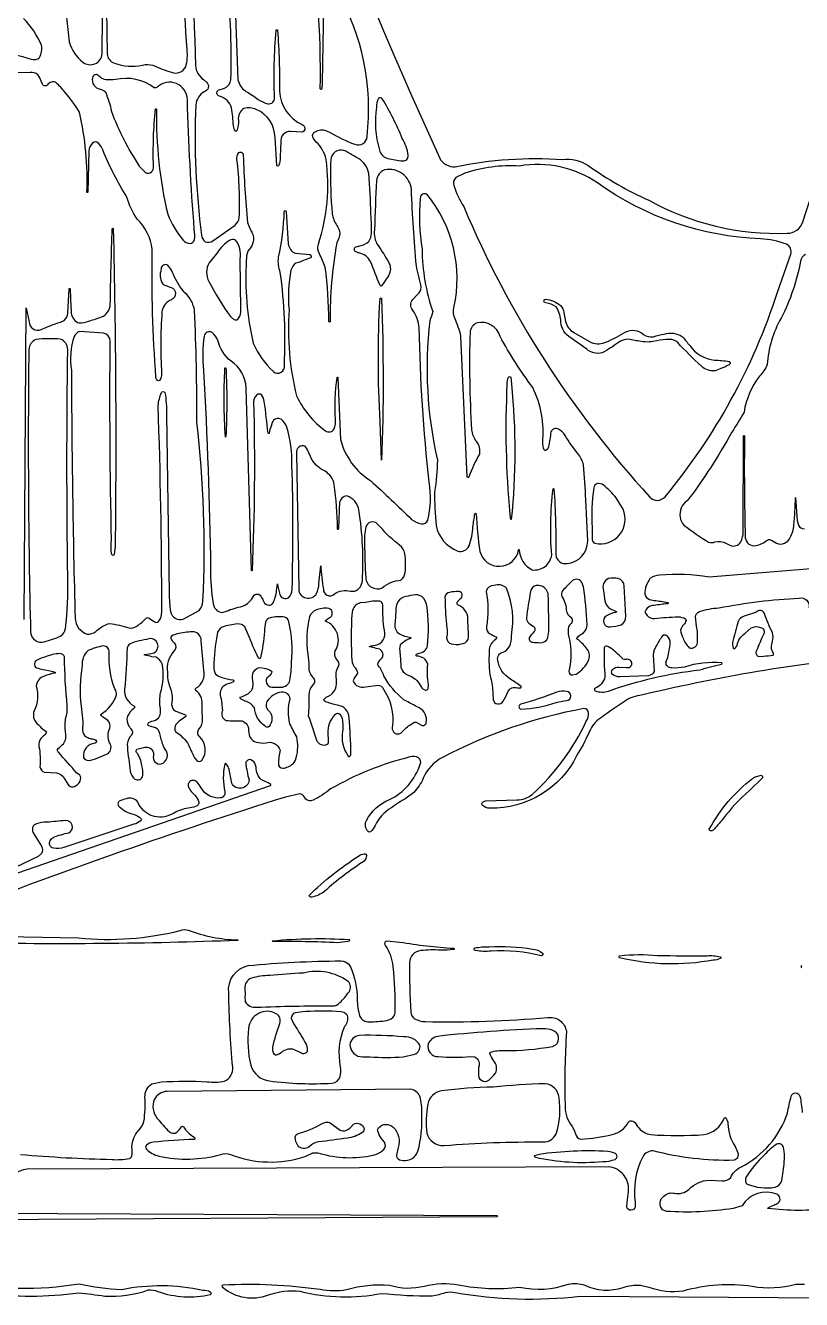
# Model space of a CAD drawing. Header units: metres. Extents: x 0.1 to 11.9, y 2.5 to 10.6.
# Drawn here: x 9.072 to 10.49, y 4.821 to 7.151 of the extents above; entities that cross this region are included whole.
import ezdxf

# ---------------------------------------------------------------- set-up
doc = ezdxf.new("R2010")
doc.units = ezdxf.units.M

msp = doc.modelspace()

# ---------------------------------------------------------------- linework, layer by layer
at = {"layer": 'Layer 1', "color": 0}
for points in [[(9.36239, 8.14779, 0.034), (9.82875, 6.90983, 0.3151), (9.85787, 6.89305, -0.0675), (10.05359, 6.9063, -0.1766), (10.10071, 6.89518, 0.05), (10.21163, 6.83157, 0.1357), (10.46415, 6.7712, 0.3246), (10.4926, 6.79242, 0.0132), (10.58581, 7.08889, 0.0673), (10.66179, 7.5156, -0.0826)], [(9.43973, 7.6247), (9.46073, 7.05192), (9.46073, 7.05192, 0.2085), (9.47508, 7.03081, -0.0368), (9.49785, 7.016, 0.0647), (9.51536, 7.00789, 0.4863), (9.5276, 7.01957, -0.0296), (9.53027, 7.1423, -0.3591), (9.53174, 7.14353, -0.3598), (9.53322, 7.1423, -0.0172), (9.53676, 7.03099, 0.2753), (9.57806, 6.96998, -0.3012), (9.58295, 6.96325, -0.3014), (9.57865, 6.95613), (9.55686, 6.95753, 0.4775), (9.53911, 6.93773, 0.0112), (9.53786, 6.90958, -0.1055), (9.53567, 6.89565, -0.3265), (9.53397, 6.89407, -0.327), (9.53194, 6.89523), (9.52842, 6.9467, 0.3036), (9.49424, 6.9975, 0.1879), (9.4715, 6.9992, 0.286), (9.46141, 6.97836, -0.1084), (9.4586, 6.95864, -0.2675), (9.45725, 6.95775, -0.2687), (9.4558, 6.95848, -0.123), (9.45252, 6.96792, 0.0244), (9.44895, 7.00051, 0.2638), (9.42702, 7.02181, -0.2831), (9.42233, 7.02668, -0.2832), (9.42457, 7.03305), (9.43591, 7.03686, 0.2997), (9.44781, 7.05194, 0.0154), (9.44714, 7.15245, -0.0319), (9.4372, 7.66342)], [(9.21749, 7.37937), (9.22179, 7.09923, 0.2996), (9.23491, 7.08232, 0.1449), (9.28604, 7.07892, -0.1002), (9.30543, 7.07884, 0.0387), (9.33923, 7.06563, 0.3865), (9.3653, 7.07575, 0.0934), (9.36775, 7.10714, -0.0166), (9.35125, 7.61037, -0.0101)], [(8.88762, 7.49013), (8.89105, 7.13081, 0.3785), (8.92664, 7.09789, 0.0188), (8.95986, 7.0985, -0.0912), (8.9795, 7.0961, 0.126), (9.01274, 7.09021, -0.2176), (9.07479, 7.09197, 0.1023), (9.09146, 7.0892, 0.2479), (9.09783, 7.09288, 0.2064), (9.10157, 7.11503, 0.0973), (9.06893, 7.16419, -0.1216)], [(9.36658, 7.45244, -0.0093), (9.383, 7.07722, 0.2067), (9.39745, 7.05219), (9.40351, 7.04747, -0.2716), (9.4064, 7.0374, -0.2717), (9.39903, 7.02996, 0.2402), (9.38343, 7.00617, 0.0432), (9.39434, 6.76765, 0.2235), (9.40098, 6.75549, 0.2409), (9.41477, 6.75734), (9.45541, 6.78615, 0.1841), (9.46315, 6.79948, 0.0405), (9.45885, 6.90585, -0.209), (9.46251, 6.91904, -0.2729), (9.46808, 6.91875, -0.2726), (9.47052, 6.91375, 0.0186), (9.47832, 6.79077, 0.0285), (9.48876, 6.76751, -0.2578), (9.47846, 6.73871, 0.0844), (9.47598, 6.72164, 0.0698), (9.48847, 6.57004, 0.0956), (9.5254, 6.51818, 0.3179), (9.53977, 6.51717, 0.3178), (9.54549, 6.53037, 0.0474), (9.53807, 6.69971, -0.1206), (9.53491, 6.72739, 0.0449), (9.54544, 6.81124, -0.3537), (9.54721, 6.81267, -0.3537), (9.54898, 6.81124), (9.55269, 6.75173, 0.27), (9.56543, 6.7346), (9.59202, 6.73239, -0.3002), (9.59443, 6.72982, -0.3002), (9.59301, 6.7266), (9.58722, 6.72391, 0.0457), (9.57389, 6.71856), (9.56674, 6.7166, 0.1784), (9.55761, 6.70394, 0.0774), (9.55411, 6.63135, 0.0777), (9.56759, 6.47401, 0.1221), (9.62054, 6.41, 0.4317), (9.63648, 6.41341, 0.1156), (9.63887, 6.43058, -0.0479), (9.64195, 6.50774, -0.347), (9.64267, 6.50831, -0.347), (9.6434, 6.50774), (9.64809, 6.3942, 0.1927), (9.70321, 6.31866, -0.009), (9.778, 6.24808, 0.123), (9.79615, 6.2396, 0.3487), (9.8074, 6.2468, 0.1049), (9.81015, 6.31591, -0.0238), (9.79201, 6.59813, 0.1334), (9.77965, 6.63099, -0.3358), (9.77987, 6.64973), (9.78955, 6.65962, 0.2138), (9.79567, 6.67219, 0.0064), (9.78667, 6.71166, -0.0113), (9.77764, 6.85132, 0.4491), (9.72907, 6.88707, 0.2938), (9.7139, 6.86788, 0.0065), (9.71022, 6.77779, 0.1998), (9.71677, 6.74897, -0.0272), (9.7363, 6.71782, -0.2574), (9.7358, 6.69334), (9.72389, 6.67544, -0.5338), (9.72045, 6.67572, -0.0089), (9.70296, 6.71935, 0.2282), (9.68172, 6.73544, -0.0373), (9.67646, 6.73705, -0.3187), (9.67318, 6.74171, -0.3188), (9.67649, 6.74635), (9.68999, 6.75033), (9.69689, 6.75349, 0.1991), (9.7042, 6.76743, 0.0438), (9.70356, 6.80632, 0.0162), (9.69969, 6.88054, 0.2209), (9.68093, 6.90784, 0.0179), (9.66157, 6.91893, 0.4669), (9.6328, 6.91407, 0.1152), (9.62971, 6.89548, 0.0234), (9.63284, 6.80684, 0.0895), (9.64136, 6.78535, -0.0892), (9.64692, 6.77169, -0.0801), (9.6412, 6.75357, 0.0497), (9.62946, 6.61005, -0.3778), (9.62821, 6.60896, -0.3778), (9.62696, 6.61005, 0.0294), (9.62013, 6.70947, 0.051), (9.60944, 6.73337, -0.2088), (9.6077, 6.75131, 0.1115), (9.622, 6.9063, 0.1386), (9.60389, 6.93805), (9.59848, 6.94481, -0.3684), (9.59957, 6.95532, -0.241), (9.61957, 6.95993), (9.62774, 6.95635, 0.0512), (9.67454, 6.93401, 0.5309), (9.69658, 6.94809, 0.1601), (9.64242, 7.21299, 0.0374)], [(9.13823, 7.39421, 0.0387), (9.15252, 7.12118, 0.163), (9.17728, 7.08434, 0.274), (9.19934, 7.08124, 0.274), (9.21265, 7.0991), (9.21531, 7.37937, -0.3767)], [(9.6163, 7.2219, -0.0089), (9.614, 7.03547, -0.3681), (9.61253, 7.03422, -0.3681), (9.61106, 7.03547, 0.0495), (9.58709, 7.34321, 0.034)], [(9.06977, 6.06497), (9.07397, 6.63511), (9.07893, 6.60958, 0.525), (9.10111, 6.59499, -0.0324), (9.1363, 6.60895), (9.14313, 6.61197, 0.193), (9.1498, 6.62535), (9.15209, 6.66945, -0.3817), (9.15307, 6.67033, -0.3817), (9.15405, 6.66945, 0.0088), (9.15621, 6.62509, 0.2926), (9.17035, 6.60717, 0.0996), (9.1882, 6.61081, 0.0294), (9.21478, 6.61977, 0.2466), (9.22739, 6.64075, -0.0054), (9.23112, 6.7796, -0.3838), (9.23202, 6.78041, -0.3845), (9.23294, 6.7796, -0.0085), (9.23631, 6.19929), (9.23463, 6.18371, -0.326), (9.23256, 6.1822, -0.3252), (9.2305, 6.18371, -0.1033), (9.22976, 6.20932, -0.0078), (9.22725, 6.57402, 0.3455), (9.21516, 6.58882), (9.17159, 6.5915, 0.2311), (9.16154, 6.58258, 0.1257), (9.15648, 6.52043, 0.0059), (9.16315, 6.06707, 0.312), (9.18503, 6.03832, 0.1826), (9.20074, 6.04269, -0.1282), (9.22667, 6.05785, -0.0369), (9.26101, 6.04953, 0.2193), (9.27584, 6.05288, 0.0658), (9.29286, 6.06743, -0.3661), (9.29849, 6.06728), (9.30612, 6.06161), (9.31084, 6.05965, 0.298), (9.31881, 6.06578, 0.0974), (9.32159, 6.08319, 0.0083), (9.31485, 6.45634, -0.0622), (9.32085, 6.47981, -0.3062), (9.32407, 6.48198, -0.3068), (9.32731, 6.47981, -0.043), (9.33017, 6.44057), (9.33519, 6.11234, 0.0417), (9.33743, 6.0795, 0.443), (9.36063, 6.06555), (9.38977, 6.08122, 0.163), (9.39663, 6.09851, 0.0417), (9.38557, 6.42612), (9.38557, 6.42612, 0.013), (9.38131, 6.6303, 0.1758), (9.36359, 6.66255, -0.0928), (9.34316, 6.6956, 0.0812), (9.33407, 6.71134, 0.5662), (9.32044, 6.7086), (9.31953, 6.70148, 0.2487), (9.32417, 6.67757), (9.34168, 6.67081, -0.2871), (9.34593, 6.65784, -0.287), (9.33612, 6.64834, 0.2606), (9.32186, 6.62708, 0.0329), (9.32121, 6.51492, -0.1737), (9.31744, 6.50218, -0.3976), (9.31401, 6.5018, -0.1979), (9.31084, 6.50723, -0.0227), (9.30413, 6.74239, 0.1695), (9.27666, 6.79713, -0.0869), (9.25777, 6.83739, -0.0431), (9.21416, 6.92265, 0.1293), (9.2057, 6.9362, 0.4018), (9.19477, 6.93604, 0.1828), (9.1882, 6.9219), (9.18609, 6.84639, -0.3879), (9.18539, 6.84576, -0.3886), (9.18468, 6.84639, 0.0664), (9.17101, 6.99279, 0.0474), (9.14444, 7.02927, 0.0476), (9.12846, 7.04657, 0.4153), (9.11267, 7.04259, -0.2738), (9.10783, 7.04065, -0.2737), (9.10381, 7.04395), (9.10127, 7.04957, 0.1178), (9.09489, 7.06116, 0.1833), (9.08076, 7.06534), (8.95018, 7.0631, -0.0909)], [(10.49797, 6.73272, 0.2229), (10.4887, 6.72011, -0.0735), (10.45319, 6.61604, 0.1123), (10.42782, 6.53117, -0.0996), (10.4137, 6.50997, 0.1251), (10.38552, 6.44409, -0.025), (10.36291, 6.40749, -0.0372), (10.28166, 6.28181, 0.313), (10.26891, 6.25206, 0.1934), (10.27593, 6.23704, 0.0236), (10.32064, 6.20638, 0.1851), (10.33231, 6.20685, -0.2051), (10.35239, 6.20434), (10.35948, 6.20057, 0.373), (10.37958, 6.20693, 0.1157), (10.38385, 6.22522), (10.38438, 6.40031, -0.3822), (10.38538, 6.4012, -0.3822), (10.38637, 6.40031, 0.0104), (10.38776, 6.21421, 0.436), (10.4069, 6.20003, 0.111), (10.42845, 6.2103, -0.2745), (10.43581, 6.20997), (10.44465, 6.20452, 0.4175), (10.46979, 6.21462, 0.1158), (10.47637, 6.23793, 0.0223), (10.47944, 6.28779), (10.48266, 6.24615), (10.48468, 6.2375, 0.2891), (10.49567, 6.23057, 0.2891)], [(10.57474, 6.16332), (10.32162, 6.14223), (10.32162, 6.14223, 0.0677), (10.23116, 6.14594, 0.139), (10.21326, 6.13962, 0.1457), (10.20393, 6.1115, 0.2469), (10.21293, 6.10149), (10.22118, 6.09979, -0.0105), (10.2458, 6.0963, -0.3603), (10.24683, 6.09505, -0.3594), (10.2458, 6.09382, 0.0085), (10.22121, 6.09063, 0.3305), (10.20413, 6.07828), (10.20822, 6.07217, 0.2359), (10.22191, 6.06663, -0.0227), (10.26509, 6.06994, -0.1179), (10.2784, 6.06622, -0.3272), (10.27943, 6.06325, -0.1053), (10.2751, 6.05547, 0.1538), (10.26959, 6.04536, 0.1167), (10.27417, 6.03094, 0.1269), (10.28546, 6.0134, 0.2711), (10.29642, 6.01499, 0.2709), (10.30038, 6.02531, 0.0695), (10.29871, 6.05303), (10.2965, 6.06968, -0.2699), (10.30389, 6.07942, -0.0764), (10.3396, 6.08599, -0.0392), (10.48635, 6.10397, -0.5401), (10.50415, 6.08662, 0.1194)], [(10.60193, 5.99575, 0.033), (10.19523, 5.92588, 0.1533), (10.1636, 5.91235, 0.0196), (10.1194, 5.88197, 0.141), (10.10158, 5.8568, -0.0314), (10.07954, 5.81589, -0.2902), (9.9212, 5.7198, -0.1782), (9.90753, 5.72487, -0.3817), (9.90688, 5.7294, -0.2169), (9.91308, 5.73327), (9.97048, 5.73522, 0.1703), (9.99858, 5.74501, 0.0961), (10.09727, 5.87888, 0.1664), (10.10151, 5.89413, 0.4034), (10.093, 5.90204, 0.076), (9.83442, 5.81254, 0.1768), (9.79937, 5.77462, -0.0794), (9.78197, 5.74855), (9.76784, 5.73805, 0.0274), (9.7402, 5.72018, 0.1525), (9.71148, 5.68806, -0.1026), (9.7027, 5.6769, -0.3818), (9.69839, 5.67704, -0.3077), (9.69557, 5.69742, -0.1852), (9.73758, 5.73552, 0.2025), (9.79371, 5.80029, 0.3654), (9.79081, 5.81201, 0.1833), (9.77485, 5.81348, 0.0681), (9.62977, 5.75501, -0.0657), (9.59805, 5.73472, -0.4299), (9.58204, 5.73996, 0.3131), (9.57377, 5.74582), (9.54773, 5.7402, 0.0163), (8.9506, 5.53111, 0.0672)], [(8.97505, 5.5728), (9.52024, 5.76143, 0.5276), (9.52053, 5.76304, 0.0964), (9.51456, 5.76691, 0.0248), (9.50379, 5.77174, -0.2123), (9.49408, 5.79481), (9.4916, 5.80211, 0.2691), (9.48124, 5.8086, 0.3713), (9.47489, 5.80119), (9.47578, 5.79401, -0.0423), (9.47871, 5.77931), (9.48111, 5.77154, -0.3342), (9.46753, 5.75652, -0.3343), (9.44933, 5.76541, 0.0121), (9.44444, 5.79061, 0.1156), (9.43945, 5.80095, 0.2744), (9.43781, 5.80156, 0.2735), (9.43651, 5.80042, 0.1063), (9.43673, 5.74969, -0.4368), (9.42827, 5.73851, -0.3014), (9.3935, 5.75725, 0.0258), (9.3859, 5.76737, 0.4235), (9.37291, 5.76866, 0.4236), (9.37203, 5.75562, 0.0658), (9.37929, 5.7462, -0.081), (9.38783, 5.73435, -0.3858), (9.38635, 5.72397), (9.38019, 5.7218, 0.051), (9.35227, 5.71525, -0.0287), (9.33961, 5.70892, -0.4502), (9.2777, 5.73099, 0.312), (9.25679, 5.73723, 0.0769), (9.2437, 5.73262, 0.4531), (9.24356, 5.72307, 0.156), (9.27075, 5.70855, -0.1104), (9.28338, 5.70112, -0.4286), (9.28343, 5.6967, -0.0943), (9.27039, 5.6904), (9.14268, 5.64773, -0.1235), (9.12359, 5.64644, -0.5297), (9.1178, 5.66062, -0.1962), (9.13038, 5.66955, 0.0246), (9.14455, 5.67352), (9.15165, 5.67478, 0.3583), (9.1579, 5.68856, 0.3582), (9.14559, 5.69734, -0.0078), (9.11134, 5.69412, 0.1), (9.09239, 5.69122, 0.4893), (9.08661, 5.67503), (9.10147, 5.65042, -0.2843), (9.10179, 5.63701), (9.09566, 5.63174), (9.09566, 5.63174, -0.0369), (8.96061, 5.57524, 0.3065)], [(8.9363, 5.48693), (9.16948, 5.48247, 0.0838), (9.35499, 5.49593, -0.166), (9.36967, 5.49704, 0.0865), (9.46011, 5.47898, -0.3765), (9.46056, 5.47849, -0.3782), (9.46011, 5.47798, -0.0144), (8.96436, 5.47365, 0.2074)], [(9.06315, 5.08662, 0.0158), (9.2306, 5.07747, 0.0712), (9.26226, 5.07922, 0.27), (9.26668, 5.084, 0.1002), (9.26704, 5.10047, -0.1887), (9.27958, 5.13085, 0.0927), (9.289, 5.14705, 0.0452), (9.29076, 5.19131, -0.2664), (9.30334, 5.2155), (9.32123, 5.21941, -0.0246), (9.40428, 5.21967, 0.082), (9.43611, 5.2206, 0.3378), (9.45116, 5.24633, -0.0177), (9.44376, 5.38236, -0.3845), (9.47906, 5.43191, -0.0235), (9.64908, 5.44051, -0.1622), (9.66285, 5.43497), (9.66688, 5.4288, -0.0863), (9.6788, 5.37069, 0.091), (9.68355, 5.33908, 0.2783), (9.70041, 5.32885, 0.0213), (9.73263, 5.33145), (9.74091, 5.33472, 0.2555), (9.748, 5.34687, 0.0284), (9.74456, 5.43063, 0.1191), (9.73045, 5.46855, -0.4779), (9.73264, 5.47735), (9.75628, 5.47495, 0.0229), (9.85479, 5.46361, -0.3707), (9.85586, 5.46237, -0.3707), (9.85479, 5.46112, -0.0383), (9.83077, 5.46025, 0.0429), (9.79487, 5.45944, 0.3727), (9.77388, 5.43756, 0.0149), (9.77646, 5.34688, 0.2284), (9.78342, 5.33477, 0.1095), (9.80311, 5.32948, 0.0256), (10.0261, 5.33703, -0.4162), (10.06098, 5.31132, 0.0217), (10.05847, 5.17931, 0.1623), (10.06839, 5.1417, -0.0929), (10.07755, 5.12455, 0.3029), (10.08711, 5.11432, 0.034), (10.14443, 5.12303, 0.2159), (10.17359, 5.14481, -0.5258), (10.18641, 5.14438), (10.19091, 5.138, 0.2156), (10.21539, 5.12283, 0.0322), (10.31224, 5.12284, 0.2674), (10.34919, 5.15319, -0.5222), (10.35227, 5.15316, -0.1195), (10.35607, 5.14321, 0.1394), (10.36926, 5.10094, -0.0389), (10.37404, 5.0897, -0.4396), (10.36717, 5.07585, -0.0695), (10.21943, 5.09311, 0.2739), (10.20031, 5.08223, 0.1508), (10.1864, 4.99913), (10.18649, 4.99143, -0.3861), (10.17899, 4.9845, -0.3862), (10.17137, 4.99132), (10.17168, 4.99875, 0.0465), (10.17423, 5.01794, 0.4258), (10.1387, 5.06371), (9.0754, 5.05939, 0.1667), (9.05001, 5.049, 0.0088)], [(10.49103, 5.427, -0.3523), (10.49095, 5.43252, -0.1476)], [(10.54078, 4.98802, -0.0649), (10.42899, 4.98792), (10.42871, 4.98826), (10.42891, 4.98865, -0.0274), (10.43979, 4.99403, 0.0314), (10.44797, 4.99817, 0.563), (10.44552, 5.01387, 0.3742), (10.38211, 4.99294), (10.36574, 4.98794, -0.0574), (10.24365, 4.98251), (10.23669, 4.9856, -0.4857), (10.23914, 5.01022, -0.2739), (10.25862, 5.01552, 0.2342), (10.28504, 5.02298, -0.1945), (10.32151, 5.03952), (10.34565, 5.03807, 0.2248), (10.36103, 5.04456, -0.1768), (10.3799, 5.06348, 0.1949), (10.46474, 5.16216, -0.0197), (10.47175, 5.19345, -0.3152), (10.47972, 5.19902, -0.315), (10.48768, 5.19345, -0.0209), (10.49177, 5.16328, 0.1984)], [(8.86321, 4.98001), (9.93385, 4.97515, -0.3798), (9.93488, 4.97397, -0.3792), (9.93385, 4.9728), (8.88727, 4.96653, 0.0961)], [(8.94841, 4.85404, 0.0922), (9.17036, 4.85016, 0.0465), (9.24825, 4.83979, -0.1033), (9.39664, 4.83859, -0.1465), (9.41013, 4.83554, -0.5319), (9.41013, 4.82965, -0.1417), (9.31495, 4.83529, 0.1372), (9.29627, 4.83814, -0.0998), (9.21718, 4.82697, 0.0129), (9.16984, 4.83295, -0.0639), (8.99513, 4.8321, 0.1589)], [(10.5388, 4.82354), (10.08527, 4.82676), (10.08527, 4.82676, -0.0727), (9.85766, 4.83357, 0.133), (9.83943, 4.83333, -0.0254), (9.81565, 4.82741, -0.0296), (9.7231, 4.83197, -0.1097), (9.57453, 4.83578, 0.1141), (9.51568, 4.82899, -0.2701), (9.43379, 4.84264, -0.1959), (9.43203, 4.84632, -0.3817), (9.43345, 4.84811, -0.0479), (9.61086, 4.84007, 0.0892), (9.65922, 4.83955, -0.0906), (9.73755, 4.84757, 0.1396), (9.8014, 4.84598, -0.1067), (9.86382, 4.84801, 0.0754), (9.97528, 4.84383, 0.1404), (10.06454, 4.84956, -0.1295), (10.09446, 4.84741, 0.1931), (10.16466, 4.84356, -0.1047), (10.19606, 4.84759), (10.21177, 4.8438, 0.1206), (10.27455, 4.83737, -0.1048), (10.4005, 4.84561, 0.1118), (10.4803, 4.84945), (10.49617, 4.84964, 0.0118)]]:
    msp.add_lwpolyline(points, format="xyb", dxfattribs=at)
for points in [[(9.33231, 6.80602, 0.0724), (9.36031, 6.75857, 0.2127), (9.37313, 6.75254, 0.3326), (9.38118, 6.75987, 0.0903), (9.38091, 6.7778, -0.0117), (9.36831, 7.0161, 0.2937), (9.34824, 7.04503, 0.2937), (9.31359, 7.03877, -0.3354), (9.30773, 7.0374, 0.2175), (9.23709, 7.05238, -0.0735), (9.21901, 7.05216, -0.1415), (9.21028, 7.056, 0.0323), (9.20324, 7.06114, 0.1476), (9.20134, 7.06168, 0.3318), (9.19504, 7.05567, 0.4418), (9.2087, 7.03495, -0.1747), (9.21843, 7.02968, -0.0502), (9.22967, 6.99382, 0.0534), (9.28002, 6.89414), (9.29158, 6.88214, 0.2847), (9.30266, 6.88355, 0.2846), (9.30633, 6.89409, -0.0332), (9.30997, 6.99805, -0.3486), (9.31092, 6.9988, -0.3472), (9.31185, 6.99805, 0.0606), (9.33231, 6.80602)], [(9.71361, 7.00201, 0.1028), (9.71913, 6.92324, 0.2452), (9.73427, 6.90791, 0.024), (9.7616, 6.90344, 0.4395), (9.77202, 6.9138, 0.0888), (9.761, 6.94468, 0.0378), (9.72443, 7.0172, 0.5186), (9.71751, 7.01766, 0.108), (9.71361, 7.00201)], [(9.87321, 6.81993, 0.0852), (10.21318, 6.28893, 0.173), (10.22726, 6.28266, 0.1679), (10.24105, 6.28921, 0.0954), (10.44648, 6.66333), (10.47118, 6.73317, 0.3503), (10.46278, 6.75145, 0.0679), (10.41584, 6.76129, -0.1493), (10.11794, 6.86348, 0.1915), (9.97476, 6.8942, 0.0924), (9.87547, 6.88137), (9.85877, 6.87298, 0.2887), (9.85503, 6.85855, 0.0618), (9.87321, 6.81993)], [(9.82507, 6.35638, -0.0322), (9.82013, 6.29859, 0.0342), (9.82286, 6.23701, 0.2616), (9.86246, 6.19009, 0.3564), (9.88291, 6.19943, 0.0776), (9.89, 6.23458, -0.0131), (9.89369, 6.25809, -0.3618), (9.89489, 6.25909, -0.3618), (9.89609, 6.25809, 0.0273), (9.9028, 6.18955, 0.3553), (9.93932, 6.16221, 0.3553), (9.97353, 6.19239, -0.3577), (9.97417, 6.1929, -0.3587), (9.9748, 6.19236, 0.2771), (9.99843, 6.15571, 0.4166), (10.03395, 6.1829, -0.046), (10.03641, 6.30358, -0.3442), (10.0373, 6.30427, -0.3442), (10.03818, 6.30358, -0.0167), (10.04166, 6.18347, 0.4543), (10.06201, 6.16737, 0.3939), (10.09978, 6.20847), (10.0964, 6.28364, 0.0056), (10.0924, 6.34778, 0.0967), (10.08192, 6.36825, -0.0232), (10.05835, 6.40148, 0.1479), (10.0465, 6.41303, 0.4512), (10.0324, 6.40792, -0.0155), (10.02839, 6.38078, -0.1812), (10.02399, 6.37441, -0.426), (10.02029, 6.37515, -0.1157), (10.01758, 6.38847, 0.1384), (9.99929, 6.4893, -0.0359), (9.93977, 6.58241, 0.3962), (9.89763, 6.60742, 0.2786), (9.88474, 6.59, 0.0232), (9.88769, 6.41199, 0.1316), (9.89608, 6.39079, -0.2203), (9.90178, 6.36734, 0.0387), (9.88255, 6.32548, -0.3377), (9.88101, 6.32434, -0.3378), (9.8795, 6.32553), (9.86821, 6.58298, 0.0478), (9.8569, 6.6159, -0.1587), (9.85545, 6.63568, 0.2306), (9.80578, 6.84257, 0.564), (9.79384, 6.83573, 0.0678), (9.79722, 6.74218, 0.0821), (9.81655, 6.62829, -0.0336), (9.81119, 6.61102, 0.0846), (9.82507, 6.35638)], [(9.44691, 6.61891), (9.45315, 6.61358, 0.4049), (9.46242, 6.61645, 0.1279), (9.46585, 6.63101), (9.46469, 6.72439, 0.2232), (9.4558, 6.75917, 0.2534), (9.44543, 6.75808, 0.1151), (9.4231, 6.73605), (9.40801, 6.71742, 0.2503), (9.40766, 6.68283, 0.03), (9.44691, 6.61891)], [(9.72034, 6.65172, -0.3637), (9.72159, 6.65277, -0.3637), (9.72284, 6.65172, -0.0204), (9.72296, 6.35618), (9.72064, 6.42623, -0.029), (9.72034, 6.65172)], [(10.12611, 6.55255, -0.2489), (10.09793, 6.55943), (10.06518, 6.58242, -0.241), (10.05059, 6.61285, 0.114), (10.0421, 6.63679, 0.1071), (10.02309, 6.64392, -0.3789), (10.01978, 6.64721, -0.379), (10.02265, 6.65089, -0.1421), (10.05025, 6.63912, -0.165), (10.05599, 6.62627), (10.05937, 6.60968, 0.2097), (10.07451, 6.59003), (10.10619, 6.5718, 0.2127), (10.13456, 6.57268, 0.0235), (10.16935, 6.59079, -0.3224), (10.20149, 6.5862, 0.1895), (10.21994, 6.58193, -0.0409), (10.23925, 6.58699, -0.238), (10.27307, 6.58179, -0.0106), (10.2863, 6.56594, 0.2133), (10.33133, 6.53925, -0.0463), (10.35857, 6.53657, -0.2928), (10.36024, 6.53364, -0.2926), (10.35828, 6.53089, -0.0685), (10.34164, 6.52353), (10.33245, 6.51996, -0.2341), (10.30743, 6.52833, -0.0188), (10.26434, 6.57124, 0.1839), (10.24929, 6.57718, 0.0419), (10.22605, 6.57443, -0.0887), (10.19763, 6.57308, 0.0133), (10.17367, 6.57732, 0.1783), (10.15605, 6.57151, -0.037), (10.12611, 6.55255)], [(9.13656, 6.57775, 0.0346), (9.09184, 6.57724, 0.2906), (9.07853, 6.55864, 0.0087), (9.08169, 6.04141, 0.4677), (9.1066, 6.024, 0.0384), (9.1369, 6.0348, 0.2041), (9.14529, 6.0482, 0.0383), (9.14968, 6.14194, -0.0072), (9.14985, 6.55888, 0.2899), (9.13656, 6.57775)], [(9.41553, 6.09429, 0.3704), (9.43184, 6.07779), (9.43954, 6.08037, -0.0292), (9.46878, 6.08929, 0.1891), (9.48907, 6.10757, -0.5592), (9.50243, 6.10789, -0.0243), (9.50785, 6.09723, 0.3068), (9.51684, 6.09102, 0.307), (9.52596, 6.09707, 0.0803), (9.53159, 6.12147), (9.53297, 6.13023), (9.53305, 6.13029), (9.53314, 6.13023, 0.0649), (9.5372, 6.11082, 0.5058), (9.55362, 6.10514, 0.186), (9.5597, 6.11971, 0.0146), (9.55943, 6.34707, 0.0761), (9.55021, 6.41673, 0.1388), (9.53955, 6.43119, 0.4784), (9.52329, 6.42503), (9.52124, 6.41848, 0.0778), (9.51775, 6.40593, -0.3541), (9.51691, 6.40492, -0.3544), (9.51574, 6.40553, 0.0065), (9.50889, 6.46347, 0.1523), (9.50366, 6.47551, 0.3829), (9.4951, 6.47551, 0.1999), (9.48915, 6.46347, -0.018), (9.48637, 6.15435, -0.3605), (9.48579, 6.15387, -0.3621), (9.48519, 6.15435), (9.47592, 6.48824, 0.2419), (9.44802, 6.53745, -0.1689), (9.42399, 6.57497, 0.1631), (9.41331, 6.58977, 0.5273), (9.3989, 6.58324, 0.0577), (9.39765, 6.52045, -0.0106), (9.41066, 6.15811, 0.0445), (9.41553, 6.09429)], [(9.43932, 6.50815, -0.0242), (9.43853, 6.40086), (9.43814, 6.39874), (9.43799, 6.39865), (9.43787, 6.39878, -0.032), (9.4369, 6.52463, -0.3715), (9.43801, 6.52511, -0.3722), (9.43864, 6.52407, -0.0171), (9.43932, 6.50815)], [(9.95286, 6.4952, -0.1332), (9.95508, 6.50785, -0.2851), (9.95709, 6.50908, -0.2841), (9.95908, 6.50785), (9.96045, 6.4952, -0.0513), (9.95999, 6.24791), (9.95965, 6.24763), (9.95931, 6.24789, -0.0334), (9.95797, 6.25782, -0.0343), (9.95286, 6.4952)], [(9.68174, 6.26475, 0.2813), (9.65936, 6.29104, 0.3481), (9.64653, 6.2786, 0.0285), (9.64545, 6.26381), (9.64425, 6.23193), (9.64332, 6.22879), (9.64248, 6.23194, 0.0332), (9.63666, 6.31187, 0.2037), (9.61979, 6.33636, -0.1587), (9.59636, 6.35641), (9.58724, 6.37629), (9.58357, 6.38168, 0.2794), (9.57179, 6.38008, 0.2794), (9.56775, 6.3689), (9.57167, 6.12068, 0.3309), (9.58501, 6.1044, 0.3308), (9.60443, 6.11248, 0.1094), (9.60868, 6.1307), (9.61199, 6.16331, 0.0265), (9.61681, 6.12038, 0.3103), (9.62393, 6.10919, 0.3104), (9.63693, 6.11182, -0.2147), (9.66663, 6.11687), (9.67405, 6.11693, 0.3021), (9.68799, 6.13557, 0.0543), (9.68174, 6.26475)], [(10.16453, 6.26644), (10.15173, 6.28721, 0.0589), (10.12856, 6.31073, 0.2113), (10.11748, 6.31343, 0.247), (10.11072, 6.30551, 0.0554), (10.108, 6.23316), (10.10796, 6.21042, 0.2867), (10.11301, 6.2045, 0.2828), (10.15781, 6.21964, 0.2828), (10.16453, 6.26644)], [(9.72441, 6.12274, -0.1619), (9.75857, 6.13689, 0.1824), (9.76619, 6.15069, 0.0713), (9.76556, 6.18529, 0.1882), (9.75606, 6.20082, -0.0559), (9.72143, 6.23381), (9.71513, 6.24017, 0.2689), (9.70275, 6.24293, 0.269), (9.69419, 6.23355, 0.0703), (9.69213, 6.20406, 0.0121), (9.69407, 6.14112, 0.5179), (9.72441, 6.12274)], [(9.96031, 6.0353, 0.1486), (9.95129, 6.12249, 0.2881), (9.92815, 6.12702, 0.37), (9.91446, 6.1164, -0.0862), (9.91466, 6.05182, 0.3368), (9.92139, 6.03893, 0.0642), (9.9325, 6.03327, -0.4521), (9.93306, 6.03145, -0.0818), (9.92721, 6.02482, 0.2407), (9.91995, 6.00495, 0.0667), (9.92218, 5.95879, -0.0602), (9.92652, 5.92967), (9.92699, 5.91832, 0.3226), (9.93506, 5.91044, 0.3228), (9.9451, 5.91559, 0.0345), (9.95409, 5.93269, -0.3884), (9.97117, 5.94004, 0.1723), (9.97749, 5.94014, 0.56), (9.97798, 5.94259, 0.0167), (9.95883, 5.95566, -0.2253), (9.93539, 5.9906, -0.4093), (9.94531, 6.00544, 0.1528), (9.95677, 6.01536, 0.1312), (9.96031, 6.0353)], [(10.07854, 5.96505, 0.1614), (10.10189, 5.9915, 0.2758), (10.09713, 6.01326, 0.0625), (10.08039, 6.02924, -0.4365), (10.08009, 6.03113, -0.0844), (10.08628, 6.03675), (10.09228, 6.04078, 0.2124), (10.09864, 6.05559, 0.025), (10.09207, 6.12491), (10.08929, 6.13252, 0.4595), (10.07218, 6.1361, 0.0315), (10.05413, 6.11771, 0.2705), (10.05257, 6.10686, -0.1506), (10.06084, 6.0797, 0.1703), (10.06818, 6.06996, -0.4889), (10.06829, 6.05638, 0.2146), (10.06419, 6.04874, 0.0839), (10.06627, 6.02749, -0.1135), (10.06629, 5.97615), (10.06553, 5.97001, 0.4525), (10.07189, 5.96363), (10.07854, 5.96505)], [(10.15537, 6.13961, 0.0898), (10.13794, 6.13984, 0.4124), (10.12891, 6.1176), (10.13118, 6.09901, 0.2141), (10.14149, 6.0843, 0.0458), (10.15223, 6.07969, -0.4862), (10.15239, 6.07896, -0.1575), (10.15081, 6.07792, 0.0777), (10.1341, 6.07163, 0.3568), (10.12918, 6.05867, 0.3569), (10.14091, 6.05127, 0.0387), (10.16096, 6.05542, 0.3114), (10.16922, 6.07095), (10.16671, 6.12582, 0.3432), (10.15537, 6.13961)], [(9.8075, 5.98321, 0.3525), (9.78773, 5.99775, -0.3302), (9.7862, 6.0002, -0.3303), (9.78809, 6.00238), (9.7916, 6.00325, 0.3229), (9.8071, 6.01686, 0.0571), (9.80595, 6.09034, 0.1627), (9.797, 6.10689), (9.78961, 6.10994, 0.0802), (9.7718, 6.10757, 0.4216), (9.74931, 6.08422, -0.0108), (9.74759, 6.057, 0.3049), (9.75609, 6.03851, 0.0725), (9.77594, 6.03207, -0.32), (9.77661, 6.031, -0.3193), (9.77583, 6.03001, 0.0836), (9.76264, 6.02305), (9.75716, 6.01834, 0.1251), (9.7568, 6.00399, -0.025), (9.75811, 5.97795, 0.2647), (9.77638, 5.96128, -0.1716), (9.79539, 5.9418, 0.2179), (9.80324, 5.93591, 0.3959), (9.80837, 5.93897), (9.80875, 5.9456, -0.0541), (9.8075, 5.98321)], [(9.84148, 6.05625, -0.0939), (9.84195, 6.03118, 0.3065), (9.8504, 6.02021, 0.0998), (9.8686, 6.02014, 0.279), (9.88119, 6.02843, 0.0761), (9.88149, 6.04689), (9.88095, 6.06609, 0.3017), (9.86235, 6.09183, -0.3295), (9.86101, 6.09488, -0.161), (9.86426, 6.10026), (9.8675, 6.10337, 0.3031), (9.8704, 6.11081, 0.3031), (9.86464, 6.11633, 0.0416), (9.84748, 6.11457, 0.2789), (9.8389, 6.10651, 0.0167), (9.84148, 6.05625)], [(10.02847, 6.06169, 0.011), (10.02775, 6.10823, 0.454), (10.00569, 6.12713, 0.3154), (9.99536, 6.11619, 0.0115), (9.98774, 6.06717, 0.2174), (9.99198, 6.05832), (10.00078, 6.05215, -0.4735), (10.00168, 6.04277, 0.0221), (9.99277, 6.03161, 0.4985), (9.99944, 6.02352, 0.03), (10.01276, 6.02254, 0.3359), (10.02719, 6.03175, 0.0702), (10.02847, 6.06169)], [(9.58919, 5.88882, -0.0177), (9.60435, 5.8442, 0.439), (9.62398, 5.8368, 0.2588), (9.62611, 5.83978, 0.0723), (9.62571, 5.85218, -0.1927), (9.6346, 5.8868), (9.63868, 5.89189, -0.4094), (9.64698, 5.89178), (9.65011, 5.88696, -0.0944), (9.65185, 5.86067, 0.1964), (9.66198, 5.81507, 0.4198), (9.66536, 5.8152, 0.2132), (9.66721, 5.82082, 0.0121), (9.664, 5.88492, 0.3634), (9.64267, 5.90831, -0.0503), (9.61989, 5.91499, -0.3119), (9.6176, 5.91849), (9.62193, 5.9226, 0.3406), (9.64098, 5.95203, -0.0246), (9.64008, 5.96753, -0.1055), (9.6451, 5.97991, 0.2654), (9.64125, 5.99187, -0.2998), (9.63857, 6.00747, 0.4617), (9.6209, 6.06203, -0.5421), (9.62073, 6.06304, -0.0532), (9.62714, 6.06784, 0.3109), (9.63301, 6.07649, 0.3109), (9.62703, 6.08507, 0.132), (9.60293, 6.08193, 0.2176), (9.59172, 6.06993, 0.0942), (9.58814, 6.00181, -0.0385), (9.59011, 5.97863, 0.1952), (9.59745, 5.95915, -0.4462), (9.59775, 5.94519, 0.203), (9.59044, 5.92678, -0.0228), (9.58919, 5.88882)], [(9.76398, 5.9181, -0.1012), (9.72738, 5.96174, 0.1035), (9.71695, 5.98075, -0.275), (9.71627, 5.98407, -0.1086), (9.72045, 5.99087), (9.72432, 5.99458, 0.4154), (9.71982, 6.01039), (9.71327, 6.01214, 0.0594), (9.70109, 6.01493), (9.70087, 6.01518), (9.70105, 6.01545, -0.0366), (9.70757, 6.01735, 0.4513), (9.72904, 6.04018, -0.0387), (9.72531, 6.08438), (9.72554, 6.09151, 0.3795), (9.71933, 6.09841, 0.0767), (9.69402, 6.0962), (9.68429, 6.09522, 0.298), (9.66914, 6.07839, 0.0353), (9.66914, 5.98602, 0.081), (9.67507, 5.97634, -0.0846), (9.67886, 5.96877, -0.2267), (9.67837, 5.96553), (9.67286, 5.95759), (9.67094, 5.95277, 0.408), (9.69374, 5.94194, 0.0321), (9.71238, 5.94421, -0.2945), (9.72465, 5.94047, -0.1919), (9.74276, 5.86751, 0.2933), (9.74718, 5.85733, 0.2932), (9.75827, 5.85712), (9.76413, 5.86304, -0.0594), (9.78192, 5.8764, -0.2445), (9.78762, 5.87665), (9.79613, 5.87182, 0.5068), (9.80483, 5.87633, 0.3326), (9.7918, 5.90332, -0.0097), (9.76398, 5.9181)], [(9.55839, 5.98602, 0.0787), (9.55392, 6.06058, 0.2519), (9.54639, 6.06922, 0.0945), (9.51928, 6.068, 0.2314), (9.51085, 6.06023, 0.0509), (9.50925, 6.0428, -0.031), (9.50211, 5.99468, -0.2909), (9.49964, 5.99366, -0.2905), (9.49768, 5.99547, -0.0205), (9.47949, 6.03747), (9.47327, 6.05164, 0.2048), (9.45997, 6.05678, 0.0629), (9.43179, 6.05103, 0.2305), (9.42246, 6.0378, 0.032), (9.41636, 5.97824, 0.1606), (9.4199, 5.96507, 0.1182), (9.43135, 5.95874, 0.0384), (9.4511, 5.95465, -0.3526), (9.45299, 5.95242, -0.3528), (9.45121, 5.95009, 0.0243), (9.43904, 5.94579), (9.43288, 5.94197, 0.3111), (9.43019, 5.92061, -0.0114), (9.43226, 5.89795, 0.4246), (9.43897, 5.88014, 0.0222), (9.4681, 5.87971, -0.3307), (9.48025, 5.8607, 0.3418), (9.49384, 5.8407, 0.0914), (9.51151, 5.83923, -0.4265), (9.53774, 5.82582, 0.0371), (9.5345, 5.80163, 0.4126), (9.54274, 5.79278, 0.1372), (9.56145, 5.80125, 0.1794), (9.56726, 5.81245, 0.1244), (9.56805, 5.85025, -0.0168), (9.55572, 5.87425, -0.1335), (9.5564, 5.91998, 0.4135), (9.54039, 5.93185, 0.2235), (9.51347, 5.91491, 0.3531), (9.51729, 5.89759, -0.0603), (9.52083, 5.89293, -0.2666), (9.51798, 5.86951, -0.4433), (9.50966, 5.87018, -0.2175), (9.49078, 5.90321, 0.1953), (9.47357, 5.91576, -0.08), (9.4648, 5.92097, -0.5442), (9.46504, 5.9229, 0.0548), (9.47974, 5.92981, 0.3029), (9.48827, 5.94723), (9.48741, 5.95849, -0.4169), (9.50098, 5.97731), (9.50851, 5.97619, -0.0728), (9.52141, 5.97126, -0.3664), (9.52242, 5.96843, -0.1127), (9.5176, 5.96115), (9.51339, 5.9574, 0.2794), (9.51449, 5.94563, 0.2793), (9.52544, 5.94117, 0.0327), (9.53984, 5.9411, 0.3412), (9.55553, 5.95369, 0.047), (9.55839, 5.98602)], [(10.38704, 6.03953), (10.39836, 6.04939, -0.2213), (10.41547, 6.05048, -0.4744), (10.42182, 6.03873, 0.0239), (10.40827, 6.00797, 0.421), (10.41113, 5.99752), (10.42073, 5.99815, 0.0252), (10.43859, 5.99954, 0.41), (10.4395, 6.00091, 0.0732), (10.43684, 6.00846, -0.1296), (10.43567, 6.01354, -0.056), (10.43734, 6.02529, 0.1481), (10.4375, 6.04053, -0.0359), (10.4227, 6.07617, 0.5078), (10.40789, 6.07847), (10.40633, 6.07759), (10.38546, 6.07088, 0.2231), (10.37458, 6.06148, -0.0075), (10.36491, 6.02556, 0.1857), (10.36583, 6.01255, 0.4508), (10.36856, 6.01203, 0.1452), (10.37284, 6.01797, -0.1901), (10.38704, 6.03953)], [(9.39825, 5.97254), (9.39372, 6.026, 0.2081), (9.38714, 6.04009), (9.38052, 6.04233, 0.0547), (9.3532, 6.03914, 0.1443), (9.33898, 6.03437, 0.3243), (9.33803, 6.03, 0.1345), (9.3443, 6.02226, -0.4134), (9.3431, 6.00649, 0.2122), (9.33175, 5.96834, 0.0943), (9.33615, 5.94164, -0.132), (9.33999, 5.91385, 0.3052), (9.34575, 5.89773, 0.0134), (9.36471, 5.89067, -0.2938), (9.36598, 5.8887, -0.2947), (9.36471, 5.88671, 0.0632), (9.35273, 5.87843), (9.34714, 5.87286, 0.2879), (9.34673, 5.86023, -0.0663), (9.36876, 5.83943, 0.0187), (9.38133, 5.81199), (9.38545, 5.80694, 0.3834), (9.3947, 5.80716, 0.3837), (9.39042, 5.85088, -0.4227), (9.38971, 5.86471, 0.2081), (9.39601, 5.8833, -0.0184), (9.39539, 5.91077, 0.2555), (9.38409, 5.93474, -0.5295), (9.38395, 5.93905, 0.324), (9.39825, 5.97254)], [(10.30455, 5.97284, -0.0299), (10.34412, 5.98312, 0.3588), (10.34525, 5.98449, 0.3595), (10.34412, 5.98588, 0.0934), (10.27659, 5.97805, -0.0605), (10.25361, 5.97623, -0.4393), (10.24278, 5.98716), (10.24605, 5.99524, 0.0436), (10.25054, 6.02164, 0.2256), (10.24493, 6.03494, 0.4049), (10.23606, 6.03456, 0.0367), (10.22543, 6.01708, 0.1188), (10.21929, 6.00011), (10.22106, 5.97003, -0.2546), (10.21071, 5.96183), (10.1582, 5.96024, -0.1891), (10.14539, 5.96447, -0.4306), (10.14533, 5.97301, -0.2362), (10.15701, 5.97792), (10.17061, 5.97723, 0.5047), (10.18058, 5.98436, 0.5048), (10.17083, 5.9918, -0.2418), (10.16314, 5.99389, -0.011), (10.14693, 6.00906, 0.1407), (10.13418, 6.01594, 0.4332), (10.12965, 6.01283, 0.0225), (10.13134, 5.95981, -0.2375), (10.11333, 5.93925, 0.5403), (10.11321, 5.9345, 0.1692), (10.13764, 5.93397, -0.0566), (10.30455, 5.97284)], [(9.17611, 5.98054, 0.0777), (9.17429, 5.90632), (9.17748, 5.87782, -0.0485), (9.17704, 5.87179, 0.1026), (9.17748, 5.85911, 0.2491), (9.18626, 5.84886, 0.0631), (9.19487, 5.84654), (9.19937, 5.84562, -0.3295), (9.20211, 5.8422, -0.3296), (9.19964, 5.83857, 0.4378), (9.17856, 5.81283, 0.3224), (9.18727, 5.80719, 0.1145), (9.20453, 5.81218), (9.22327, 5.82011, 0.4097), (9.22607, 5.83965, -0.2173), (9.22667, 5.86607, 0.2634), (9.223, 5.88), (9.21691, 5.88421, -0.0815), (9.2104, 5.89009, -0.4634), (9.21077, 5.89193, 0.1733), (9.23881, 5.92697, 0.1801), (9.23581, 5.93787, -0.1095), (9.22545, 6.0062, 0.4015), (9.21517, 6.0165, 0.0739), (9.1867, 6.00807, 0.2377), (9.17611, 5.98054)], [(9.30265, 6.02993, 0.0531), (9.26685, 6.02175, 0.2094), (9.25801, 6.01305, -0.0215), (9.25346, 5.93741, 0.3072), (9.27039, 5.90734, -0.4952), (9.27061, 5.90224, 0.1242), (9.25889, 5.88794, 0.2408), (9.26151, 5.86997, 0.0396), (9.26755, 5.86133, -0.2444), (9.26807, 5.85786, -0.1044), (9.26398, 5.8511, 0.2081), (9.25858, 5.83167, 0.0065), (9.26374, 5.78761, 0.1782), (9.27244, 5.77318, 0.565), (9.28675, 5.77965, 0.0802), (9.2851, 5.79767, 0.1272), (9.2756, 5.82175, -0.4057), (9.27601, 5.82761, -0.0885), (9.29518, 5.8316, -0.4156), (9.30623, 5.81608, 0.5396), (9.32008, 5.80067, 0.5522), (9.32755, 5.8277, -0.0628), (9.32396, 5.83501, -0.0229), (9.31773, 5.85642, 0.2486), (9.31018, 5.86675, 0.0718), (9.30205, 5.86928), (9.29807, 5.87019, -0.3271), (9.29576, 5.87329, -0.327), (9.29802, 5.87643), (9.30363, 5.87872, 0.1188), (9.31531, 5.88451), (9.31875, 5.89047, 0.0853), (9.31847, 5.90556, -0.0713), (9.31932, 5.93063, 0.1246), (9.32215, 5.98378, 0.1692), (9.31101, 5.99613), (9.30348, 5.99685, 0.057), (9.29022, 5.99951, -0.3726), (9.28969, 6.0001, -0.3728), (9.2902, 6.00071), (9.3025, 6.00268, 0.3787), (9.31463, 6.01625, 0.3787), (9.30265, 6.02993)], [(9.16591, 5.7846, -0.0059), (9.13266, 5.82235, -0.4553), (9.13187, 5.82909, 0.0443), (9.14185, 5.83782, 0.208), (9.14578, 5.85825, -0.0846), (9.14583, 5.88341, 0.0845), (9.14892, 5.90651, -0.0255), (9.1439, 5.9966, 0.3217), (9.13498, 6.00262, 0.0753), (9.10927, 5.99667, 0.0728), (9.09385, 5.99057, 0.2885), (9.0887, 5.98407, 0.2885), (9.09233, 5.97661, 0.0277), (9.11764, 5.97115, -0.07), (9.12664, 5.96839, -0.3132), (9.12707, 5.96765, -0.3141), (9.12653, 5.96698, 0.0469), (9.10671, 5.9612, 0.3022), (9.09214, 5.94361, -0.1795), (9.08838, 5.89815, 0.3115), (9.09348, 5.87496, 0.0573), (9.11011, 5.86017, -0.3625), (9.11052, 5.85805, -0.0887), (9.10558, 5.85195), (9.10075, 5.84752, 0.2046), (9.09711, 5.83271, -0.0647), (9.09882, 5.79571, 0.2928), (9.10716, 5.78572), (9.12887, 5.78464, -0.2331), (9.14387, 5.77351), (9.15097, 5.76202, 0.3795), (9.16214, 5.75963, 0.1707), (9.1721, 5.76953, 0.315), (9.17155, 5.7803), (9.16591, 5.7846)], [(9.97763, 5.90092, 0.0728), (10.04208, 5.91295, -0.0277), (10.06105, 5.91677, 0.4109), (10.06916, 5.92523, 0.4109), (10.06079, 5.93346, 0.1529), (10.04343, 5.93207, -0.0239), (9.97776, 5.90982, 0.3446), (9.97421, 5.90542, 0.3446), (9.97763, 5.90092)], [(10.32891, 5.67955, -0.2299), (10.32364, 5.67851, -0.4142), (10.32198, 5.68137, -0.1052), (10.40077, 5.77421, -0.1156), (10.41675, 5.77995, -0.2973), (10.41945, 5.77744, -0.2979), (10.41822, 5.77395), (10.39515, 5.75242, 0.0468), (10.34616, 5.6993, -0.0348), (10.32891, 5.67955)], [(9.61893, 5.56751, -0.1047), (9.59529, 5.55709, -0.2253), (9.59129, 5.5584, -0.4071), (9.5912, 5.56099, -0.0494), (9.68106, 5.6322, -0.131), (9.69159, 5.63659, -0.4451), (9.69587, 5.63261), (9.69464, 5.62812), (9.69141, 5.62279, 0.0464), (9.61893, 5.56751)], [(9.6427, 5.47359, 0.0157), (9.52506, 5.47605, -0.176), (9.52353, 5.4767), (9.52342, 5.47707), (9.5237, 5.47732, -0.0397), (9.664, 5.47954, -0.5524), (9.66448, 5.47814, -0.1694), (9.66119, 5.47615, -0.0318), (9.6427, 5.47359)], [(9.99884, 5.46211, -0.1606), (10.01723, 5.45494, -0.3247), (10.01801, 5.45162, -0.3242), (10.01511, 5.44984, 0.0751), (9.92325, 5.45858, -0.0735), (9.89467, 5.45948, -0.3314), (9.89222, 5.46134, -0.3318), (9.89331, 5.46423, -0.0467), (9.91951, 5.46655, -0.0523), (9.99884, 5.46211)], [(10.32906, 5.44208, -0.1063), (10.15818, 5.44618, -0.3489), (10.15665, 5.44809, -0.3496), (10.15818, 5.45002, -0.05), (10.22725, 5.4506, 0.0066), (10.3178, 5.45003, -0.0787), (10.34194, 5.44817, -0.306), (10.34309, 5.44645, -0.3049), (10.34194, 5.44474, -0.1283), (10.32906, 5.44208)], [(9.58024, 5.41844, 0.0089), (9.5188, 5.41381, 0.0738), (9.48538, 5.40893, 0.337), (9.47319, 5.39018, -0.0403), (9.47339, 5.37458), (9.47384, 5.36616, 0.3083), (9.49466, 5.35593, -0.0104), (9.63314, 5.35839, 0.2286), (9.64684, 5.36425, 0.0454), (9.66369, 5.38391, 0.3883), (9.66183, 5.40289, 0.2219), (9.58024, 5.41844)], [(9.65583, 5.32103, 0.2826), (9.66067, 5.34083, 0.198), (9.64888, 5.34769, 0.0259), (9.58436, 5.34778), (9.5654, 5.34552, 0.3199), (9.55799, 5.33592), (9.56082, 5.32842, -0.0134), (9.58293, 5.29225, -0.1624), (9.58746, 5.2754, -0.4956), (9.57585, 5.2722), (9.56395, 5.27801, 0.2807), (9.54051, 5.27325, -0.1053), (9.53137, 5.26833, -0.293), (9.52754, 5.26945, -0.2014), (9.52441, 5.28301, -0.0319), (9.53728, 5.3262, 0.3626), (9.53066, 5.34401, 0.5494), (9.48007, 5.3171, 0.0849), (9.48396, 5.24965, 0.2881), (9.51809, 5.22096, 0.047), (9.63293, 5.21704, 0.3112), (9.64743, 5.22844, 0.0835), (9.64831, 5.24627, -0.1501), (9.65583, 5.32103)], [(9.94739, 5.27657, 0.0489), (10.03523, 5.28432), (10.04169, 5.2871, 0.5698), (10.03602, 5.31345, 0.1072), (10.01775, 5.31663, 0.0187), (9.82578, 5.30259, 0.2565), (9.80834, 5.28854, 0.5184), (9.82684, 5.26566, 0.0392), (9.88589, 5.26566), (9.8935, 5.26506, -0.3976), (9.90045, 5.24567, 0.0632), (9.90023, 5.23444, 0.2967), (9.9056, 5.22222, 0.2966), (9.91894, 5.22218, 0.0341), (9.93137, 5.235, 0.2981), (9.92772, 5.25846, -0.0627), (9.92099, 5.27125, -0.4084), (9.92204, 5.2736, -0.0978), (9.94739, 5.27657)], [(9.76274, 5.26515), (9.784, 5.26977, 0.3303), (9.79323, 5.28647, 0.2785), (9.76364, 5.30185, 0.0254), (9.68262, 5.30433, 0.3688), (9.66536, 5.28639, 0.3997), (9.68834, 5.26508), (9.70157, 5.26527, 0.0378), (9.76274, 5.26515)], [(9.77538, 5.20588), (9.33105, 5.20195, 0.2525), (9.30779, 5.18725, 0.2791), (9.31327, 5.15265, 0.0277), (9.33511, 5.12842, 0.3416), (9.34929, 5.12727, 0.0439), (9.35759, 5.13721, -0.5699), (9.36096, 5.13734, 0.1117), (9.38049, 5.11844, -0.2259), (9.38213, 5.11566, -0.3952), (9.38088, 5.11405, 0.0221), (9.30576, 5.10895, 0.1455), (9.29344, 5.10372, 0.3764), (9.29344, 5.096, 0.1409), (9.31599, 5.08373, 0.1232), (9.42925, 5.0865, -0.1795), (9.44718, 5.0865, 0.176), (9.58335, 5.08307), (9.59774, 5.08972, -0.1101), (9.61553, 5.08721, 0.132), (9.71363, 5.08708, 0.0991), (9.72738, 5.09577, 0.3505), (9.72847, 5.10885), (9.72268, 5.11629, -0.0947), (9.71614, 5.12984, -0.2655), (9.71761, 5.13535, -0.4366), (9.74423, 5.13634, -0.2924), (9.75345, 5.09948), (9.75023, 5.08569, 0.3198), (9.75612, 5.07693), (9.76255, 5.07541, 0.3364), (9.78955, 5.09231, 0.0787), (9.79653, 5.16096, 0.09), (9.79302, 5.19293, 0.2724), (9.77538, 5.20588)], [(10.02213, 5.21597, 0.0186), (9.92714, 5.20983, 0.0296), (9.83256, 5.20271, 0.3193), (9.8077, 5.17868, 0.0764), (9.80573, 5.12542, 0.3473), (9.83701, 5.10303, -0.0214), (10.01837, 5.10944, 0.282), (10.04235, 5.12436, 0.1135), (10.04739, 5.19071, 0.3688), (10.02213, 5.21597)], [(9.62901, 5.1447), (9.64724, 5.1311, 0.3315), (9.6668, 5.13663), (9.67187, 5.14182, -0.5097), (9.69105, 5.13333, -0.2752), (9.68688, 5.12592, -0.1208), (9.66066, 5.11665, -0.0104), (9.60775, 5.10944, 0.1465), (9.59117, 5.10094, -0.437), (9.56985, 5.10304, -0.13), (9.56548, 5.11792, -0.2921), (9.56928, 5.12422, 0.0619), (9.6143, 5.14313, -0.2143), (9.62901, 5.1447)], [(10.42283, 5.08569, 0.078), (10.38896, 5.04426, 0.3762), (10.3912, 5.03247, 0.1334), (10.44217, 5.02651, 0.2563), (10.45439, 5.03916), (10.45705, 5.05553, 0.0573), (10.459, 5.0918), (10.45754, 5.09943, 0.4579), (10.44547, 5.10537, 0.0879), (10.42283, 5.08569)], [(10.01101, 5.08654), (10.00259, 5.08411, 0.4084), (10.00228, 5.08296, 0.1826), (10.00413, 5.08141, 0.0758), (10.12752, 5.07363, 0.0919), (10.15011, 5.07767, 0.2804), (10.15342, 5.08279, 0.2807), (10.15038, 5.08809, 0.1142), (10.13627, 5.09191, 0.0533), (10.01101, 5.08654)]]:
    msp.add_lwpolyline(points, format="xyb", close=True, dxfattribs=at)

doc.saveas('drawing.dxf')
